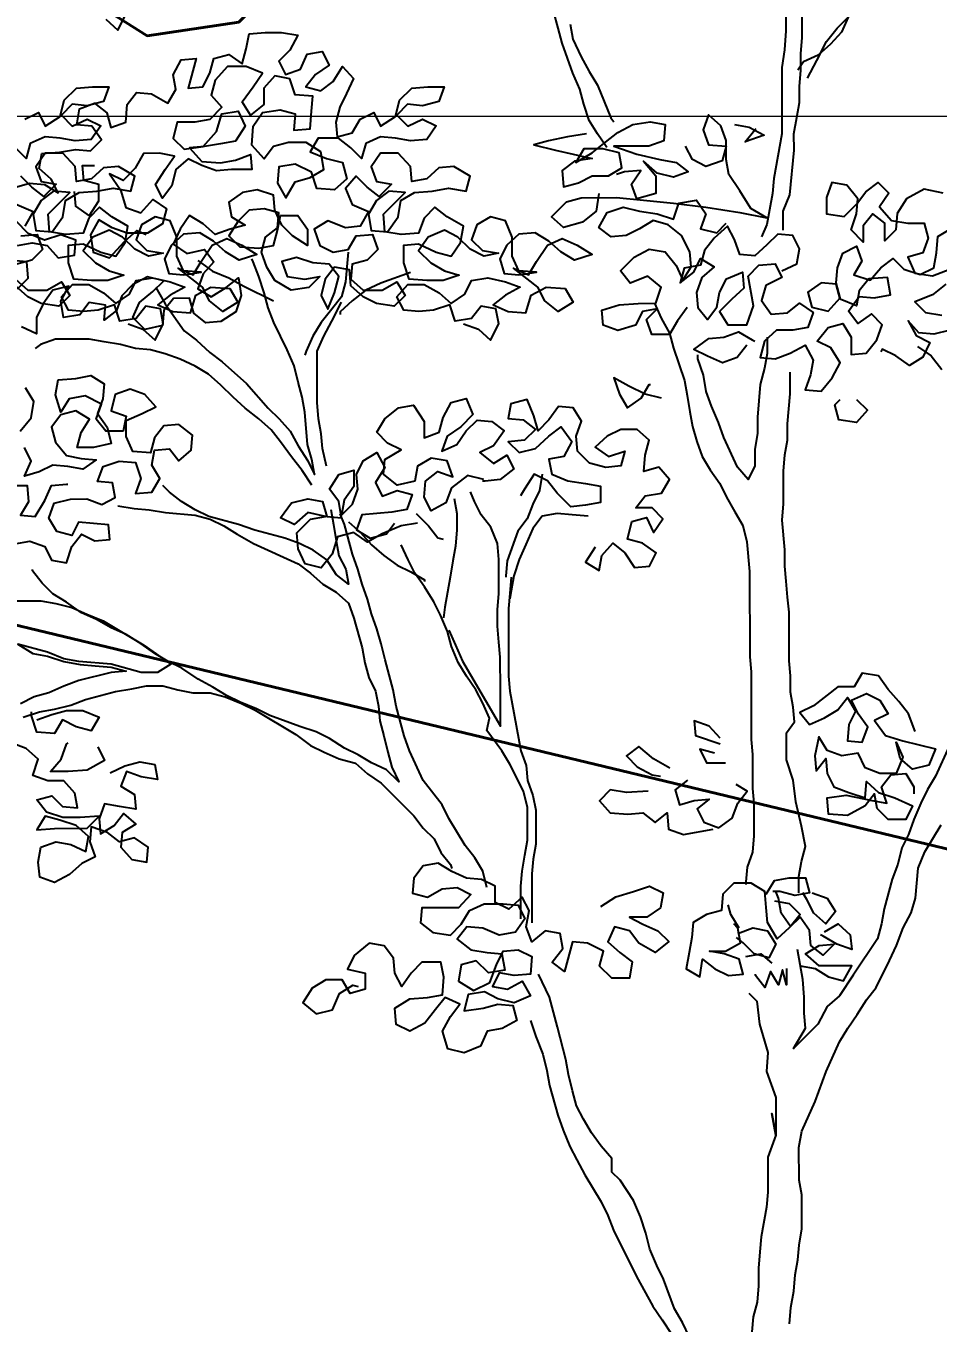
# Model space of a CAD drawing. Header units: millimetres. Extents: x 684983 to 685377, y 990360 to 990509.
# Drawn here: x 685048.428 to 685049.059, y 990449.204 to 990450.101 of the extents above; entities that cross this region are included whole.
import ezdxf

# ---------------------------------------------------------------- set-up
doc = ezdxf.new("R2010")
doc.units = ezdxf.units.MM
doc.header["$PDMODE"] = 35
doc.header["$PDSIZE"] = 0.2
for name, color, linetype, lineweight in [('BD', 1, 'Continuous', 40), ('grid', 8, 'Continuous', 9), ('GRID LEVELS', 7, 'Continuous', 13)]:
    doc.layers.add(name, color=color, linetype=linetype, lineweight=lineweight)
doc.layers.add('dim', color=7, linetype='Continuous')
doc.layers.add('MAHAGONY', color=7, linetype='Continuous')
doc.styles.add('DIM', font='ARIALN.TTF', dxfattribs={"width": 0.8, "height": 1})
doc.styles.get("Standard").update_dxf_attribs({"font": 'RomanS'})
doc.dimstyles.get("Standard").update_dxf_attribs({"dimtxt": 1, "dimasz": 0.18, "dimexe": 0.18, "dimexo": 0.0625, "dimgap": 0.09, "dimtad": 0, "dimrnd": 0.05, "dimzin": 0, "dimdsep": 46, "dimtxsty": 'DIM', "dimcen": 0.09, "dimse1": 1, "dimse2": 1, "dimsd1": 1, "dimsd2": 1, "dimadec": 0, "dimazin": 0, "dimtfac": 1, "dimtix": 1, "dimtofl": 0, "dimtmove": 2, "dimatfit": 3, "dimfxl": 0, "dimtolj": 1, "dimtzin": 0, "dimarcsym": 0})

# ---------------------------------------------------------------- blocks, each defined once
blk = doc.blocks.new('*D28')
at = {"layer": 'Defpoints', "color": 0, "transparency": 16777216}
for p in [(685041.126, 990451.441), (685056.383, 990448.83217), (685056.142, 990447.83)]:
    blk.add_point(p, dxfattribs=at)
at = {"layer": 'dim', "color": 0, "transparency": 16777216, "insert": (685048.875, 990450.63767), "char_height": 1, "attachment_point": 5, "rotation": 346.47844, "style": 'DIM'}
blk.add_mtext('\\A1;15.45', dxfattribs=at)
blk = doc.blocks.new('TREE30')
at = {"color": 15, "flags": 128}
for points in [[(-0.13523, 2.24113), (-0.13322, 2.23013), (-0.1272, 2.21712), (-0.12119, 2.20612), (-0.11517, 2.19611), (-0.10514, 2.1721), (-0.10314, 2.1691)], [(-0.10812, 2.15008), (-0.11514, 2.16008), (-0.12115, 2.17009), (-0.12517, 2.18209), (-0.12818, 2.1931), (-0.1332, 2.2051), (-0.14122, 2.22712), (-0.14424, 2.23812), (-0.14725, 2.25013)], [(0.03177, 2.39342), (0.03178, 2.38141), (0.02879, 2.36939), (0.0258, 2.35838), (0.02381, 2.34637), (0.02282, 2.33236), (0.02084, 2.31033), (0.02086, 2.28431), (0.0239, 2.25129), (0.02391, 2.23627), (0.02292, 2.22226), (0.02093, 2.20925), (0.02098, 2.16021), (0.015, 2.12717), (0.01401, 2.11616), (0.01202, 2.10415), (0.01003, 2.09314), (0.00603, 2.08413)], [(0.02204, 2.08915), (0.02203, 2.10316), (0.02702, 2.11518), (0.02999, 2.14821), (0.02998, 2.16022), (0.03197, 2.17223), (0.03397, 2.18324), (0.03396, 2.19525), (0.03495, 2.20726), (0.03493, 2.21927), (0.03592, 2.23128), (0.03583, 2.33137), (0.03782, 2.34338), (0.04082, 2.35439), (0.04181, 2.3654), (0.0438, 2.37641), (0.04779, 2.38742), (0.04879, 2.39243)], [(0.03995, 2.20126), (0.04695, 2.21428), (0.05394, 2.2283), (0.06194, 2.23831), (0.06994, 2.24633), (0.07894, 2.25434), (0.08694, 2.26235), (0.09394, 2.27137), (0.10193, 2.28138), (0.10993, 2.2894), (0.11893, 2.29741), (0.12693, 2.30543), (0.13393, 2.31444), (0.10393, 2.29039), (0.09493, 2.28238), (0.08593, 2.27536), (0.08391, 2.28837), (0.0859, 2.30039), (0.08689, 2.3124), (0.08687, 2.33942), (0.08786, 2.34843)], [(0.08692, 2.28237), (0.08593, 2.27036), (0.06994, 2.24633), (0.06494, 2.23531), (0.05695, 2.2263), (0.04795, 2.21828), (0.03694, 2.21327), (0.03294, 2.20726)], [(-0.29922, 2.07284), (-0.3012, 2.05082), (-0.30419, 2.03981), (-0.31119, 2.03079), (-0.31918, 2.02078), (-0.32518, 2.01076), (-0.33017, 1.99975), (-0.33117, 1.99675)], [(-0.44131, 2.04669), (-0.4343, 2.03468), (-0.42026, 2.01468), (-0.41125, 2.00768), (-0.40123, 1.99868), (-0.39222, 1.99169), (-0.37419, 1.97569), (-0.35816, 1.95769), (-0.35015, 1.94969), (-0.34213, 1.94069), (-0.33612, 1.92969), (-0.3291, 1.91868), (-0.32409, 1.90868), (-0.3261, 1.91969), (-0.32911, 1.93069), (-0.33113, 1.95471), (-0.33315, 1.96572), (-0.33616, 1.97673), (-0.33917, 1.98873), (-0.34419, 2.00074), (-0.35421, 2.02075), (-0.35823, 2.03175), (-0.36124, 2.04276), (-0.36525, 2.05476), (-0.36927, 2.06577), (-0.37027, 2.06777)], [(-0.31508, 1.91469), (-0.3181, 1.9277), (-0.31911, 1.93871), (-0.32112, 1.94972), (-0.32213, 1.96173), (-0.32217, 1.99976), (-0.31717, 2.01077), (-0.31118, 2.02179), (-0.30419, 2.0358)], [(-0.07299, 2.03502), (-0.06797, 2.02401), (-0.06196, 2.01301), (-0.05895, 2.002), (-0.05092, 1.97799), (-0.04891, 1.96698), (-0.04689, 1.95497), (-0.04488, 1.94396), (-0.04187, 1.93296), (-0.03786, 1.92195), (-0.03184, 1.91195), (-0.02483, 1.90195), (-0.01981, 1.89194), (-0.0138, 1.88094), (-0.00778, 1.87094), (-0.00477, 1.85893), (-0.00275, 1.83691), (-0.00269, 1.77386), (-0.00168, 1.76285), (-0.00163, 1.71281), (-0.00062, 1.7018), (-0.0006, 1.67678), (0.00041, 1.66577), (0.00043, 1.64175), (-0.00056, 1.62974), (-0.00455, 1.61873), (-0.00554, 1.60771), (-0.00554, 1.60571)], [(-0.32608, 1.90067), (-0.3331, 1.91167), (-0.34111, 1.92167), (-0.34913, 1.93268), (-0.35614, 1.94168), (-0.36516, 1.94968), (-0.37517, 1.95767), (-0.38419, 1.96567), (-0.39321, 1.97467), (-0.40222, 1.98267), (-0.41223, 1.98867), (-0.42325, 1.99366), (-0.43426, 1.99765), (-0.44527, 2.00065), (-0.45628, 2.00164), (-0.4673, 2.00463), (-0.47931, 2.00662), (-0.49032, 2.00861), (-0.51534, 2.00859), (-0.52635, 2.00458), (-0.53035, 2.00157)], [(0.0101, 2.01007), (0.01012, 1.99806), (0.00812, 1.98705), (0.00513, 1.97504), (0.00315, 1.95101), (0.00316, 1.939), (0.00117, 1.92699), (0.00118, 1.91498), (-0.00381, 1.90497), (-0.01183, 1.91397), (-0.02185, 1.93598), (-0.02587, 1.94698), (-0.03088, 1.95899), (-0.0349, 1.97), (-0.03691, 1.982), (-0.04092, 1.99401), (-0.04093, 1.99701)], [(0.1212, 2.00317), (0.13122, 1.99617), (0.13924, 1.98617)], [(0.14449, 1.70794), (0.13451, 1.68591), (0.12851, 1.6759), (0.12352, 1.66588), (0.11852, 1.65387), (0.11453, 1.64285), (0.10953, 1.63284), (0.10654, 1.62083), (0.10255, 1.60982), (0.09656, 1.58779), (0.09457, 1.57678), (0.09158, 1.56577), (0.07359, 1.53873), (0.06359, 1.52371), (0.05459, 1.51569), (0.0476, 1.50267), (0.0296, 1.48464), (0.0386, 1.49966), (0.03758, 1.51067), (0.03757, 1.52268), (0.03656, 1.53569), (0.03254, 1.55771)], [(0.0335, 1.59974), (0.03349, 1.61175), (0.03548, 1.62277), (0.03847, 1.63378), (0.03546, 1.64879), (0.03144, 1.6668), (0.02942, 1.68281), (0.0244, 1.69782), (0.02438, 1.71784), (0.03038, 1.72585), (0.02937, 1.73686), (0.02736, 1.74786), (0.02735, 1.75987), (0.02634, 1.77088), (0.0263, 1.80691), (0.02529, 1.81792), (0.02428, 1.82993), (0.02327, 1.84094), (0.02326, 1.85295), (0.02124, 1.87497), (0.02223, 1.88698), (0.02221, 1.911), (0.0232, 1.92301), (0.02519, 1.93402), (0.02518, 1.94603), (0.02716, 1.96805), (0.02714, 1.98406)], [(-0.15594, 1.90883), (-0.15793, 1.89682), (-0.16293, 1.88681), (-0.16692, 1.87579), (-0.17392, 1.86678), (-0.18191, 1.84475), (-0.1829, 1.83374), (-0.1829, 1.83274)], [(-0.31205, 1.88267), (-0.31004, 1.87166), (-0.30803, 1.85965), (-0.30602, 1.84864), (-0.301, 1.83864), (-0.29899, 1.82763), (-0.308, 1.83463), (-0.31502, 1.84563), (-0.32504, 1.85263), (-0.33505, 1.85763), (-0.34606, 1.86162), (-0.36809, 1.8676), (-0.3801, 1.8716), (-0.40212, 1.87758), (-0.41214, 1.88258), (-0.42215, 1.88857), (-0.43117, 1.89557), (-0.43617, 1.90057)], [(-0.22098, 1.89076), (-0.21897, 1.87975), (-0.21896, 1.86774), (-0.21995, 1.85573), (-0.22194, 1.84472), (-0.22393, 1.83271), (-0.22792, 1.81068), (-0.22891, 1.80268)], [(-0.2249, 1.79367), (-0.21988, 1.78267), (-0.21487, 1.77066), (-0.20885, 1.76066), (-0.1868, 1.72265), (-0.18682, 1.74967), (-0.18685, 1.77369), (-0.18786, 1.7847), (-0.18887, 1.79671), (-0.18888, 1.80872), (-0.18789, 1.82073), (-0.18791, 1.84575), (-0.18893, 1.85776), (-0.19394, 1.86976), (-0.20095, 1.87877), (-0.20597, 1.88877), (-0.20898, 1.89577)], [(-0.46919, 1.88553), (-0.45718, 1.88354), (-0.44617, 1.88254), (-0.43415, 1.88055), (-0.41213, 1.87857), (-0.40112, 1.87558), (-0.39111, 1.87059), (-0.38109, 1.86459), (-0.36908, 1.85759), (-0.33604, 1.84261), (-0.32702, 1.83561), (-0.31801, 1.82762), (-0.30799, 1.82162), (-0.29898, 1.81362), (-0.29496, 1.80262), (-0.28894, 1.7806), (-0.28693, 1.76959), (-0.28391, 1.75859), (-0.2789, 1.74858), (-0.27689, 1.73758), (-0.27588, 1.72657), (-0.27287, 1.71556), (-0.26985, 1.70355), (-0.26684, 1.69255), (-0.26183, 1.68154), (-0.27084, 1.69054), (-0.28186, 1.69554), (-0.29187, 1.70153), (-0.30188, 1.70653), (-0.3129, 1.71352), (-0.32291, 1.71852), (-0.33493, 1.72251), (-0.35695, 1.7305), (-0.36696, 1.73549), (-0.37898, 1.74049), (-0.38899, 1.74548), (-0.39901, 1.75148), (-0.41002, 1.75747), (-0.42204, 1.76547), (-0.43205, 1.77046), (-0.44207, 1.77646), (-0.45208, 1.78346), (-0.4631, 1.79045), (-0.47411, 1.79545), (-0.48512, 1.80144), (-0.49614, 1.80643), (-0.50716, 1.81443), (-0.51717, 1.82043), (-0.52518, 1.82843), (-0.5322, 1.83743), (-0.5322, 1.83843)], [(-0.1967, 1.60354), (-0.19971, 1.61554), (-0.20573, 1.62555), (-0.21274, 1.63455), (-0.22477, 1.65455), (-0.22978, 1.66456), (-0.24381, 1.68256), (-0.25384, 1.70457), (-0.25785, 1.71558), (-0.26388, 1.73759), (-0.26589, 1.7496), (-0.27192, 1.77161), (-0.27493, 1.78362), (-0.27794, 1.79462), (-0.28196, 1.80563), (-0.28497, 1.81664), (-0.28898, 1.82764), (-0.292, 1.83865), (-0.29601, 1.84965), (-0.30203, 1.87167), (-0.30504, 1.87967)], [(-0.12189, 1.87784), (-0.1339, 1.87883), (-0.14491, 1.87982), (-0.15592, 1.87781), (-0.16291, 1.86879), (-0.16791, 1.85678), (-0.1729, 1.84576), (-0.17689, 1.83375), (-0.17888, 1.82274), (-0.17988, 1.81673)], [(-0.29903, 1.87367), (-0.29002, 1.86567), (-0.282, 1.85667), (-0.27299, 1.84867), (-0.26297, 1.84168), (-0.25296, 1.83668), (-0.24295, 1.83069), (-0.24295, 1.82969)], [(-0.17166, 1.58054), (-0.17168, 1.60456), (-0.17069, 1.61557), (-0.1687, 1.62758), (-0.16671, 1.63859), (-0.16673, 1.66261), (-0.16974, 1.67462), (-0.17977, 1.69463), (-0.18578, 1.70463), (-0.19681, 1.71963), (-0.19481, 1.72864), (-0.19983, 1.73965), (-0.20484, 1.74965), (-0.21185, 1.75965), (-0.21787, 1.76966), (-0.22288, 1.78166), (-0.2259, 1.79267), (-0.23091, 1.80468), (-0.23593, 1.81468), (-0.24294, 1.82568), (-0.24996, 1.83568), (-0.25497, 1.84569), (-0.25998, 1.85669)], [(-0.17889, 1.83275), (-0.17988, 1.82074), (-0.18087, 1.80973), (-0.18083, 1.75968), (-0.17982, 1.74867), (-0.17177, 1.70464), (-0.16776, 1.69364), (-0.16675, 1.68263), (-0.16273, 1.67163), (-0.16072, 1.66062), (-0.1607, 1.6356), (-0.16269, 1.62459), (-0.16368, 1.61358), (-0.16365, 1.57754)], [(0.02678, 1.28147), (0.02777, 1.29348), (0.02977, 1.30549), (0.03076, 1.3175), (0.03275, 1.32851), (0.03374, 1.33952), (0.03573, 1.35154), (0.03571, 1.37656), (0.03369, 1.38756), (0.03367, 1.41158), (0.03566, 1.4236), (0.04565, 1.44562), (0.05364, 1.46765), (0.06363, 1.48968), (0.06962, 1.49969), (0.07662, 1.50971), (0.08361, 1.52072), (0.09061, 1.52974), (0.1006, 1.54976), (0.1056, 1.56078), (0.11059, 1.57379), (0.11658, 1.58481), (0.11958, 1.59582), (0.12156, 1.61784), (0.12655, 1.62985), (0.13854, 1.64988)], [(-0.5532, 1.81539), (-0.52617, 1.81541), (-0.51516, 1.81342), (-0.50315, 1.81043), (-0.49213, 1.80544), (-0.48012, 1.80044), (-0.45008, 1.78246), (-0.43005, 1.76846), (-0.44005, 1.76245), (-0.45206, 1.76244), (-0.47409, 1.76842), (-0.49811, 1.7704), (-0.50912, 1.77239), (-0.52113, 1.77739), (-0.54316, 1.78337), (-0.53214, 1.77638), (-0.52113, 1.77438), (-0.50912, 1.77039), (-0.4971, 1.7684), (-0.48609, 1.76741), (-0.47408, 1.76642), (-0.46307, 1.76343), (-0.47408, 1.76242), (-0.49809, 1.75639), (-0.5091, 1.75238), (-0.52011, 1.74736), (-0.53111, 1.74435), (-0.54112, 1.73934)], [(-0.5391, 1.72933), (-0.5271, 1.73334), (-0.51609, 1.73536), (-0.50408, 1.73837), (-0.49308, 1.74238), (-0.47106, 1.74841), (-0.45906, 1.75042), (-0.44805, 1.75243), (-0.43604, 1.75244), (-0.42503, 1.74945), (-0.41402, 1.74746), (-0.401, 1.74747), (-0.38999, 1.74448), (-0.37798, 1.73949), (-0.36796, 1.73449), (-0.33792, 1.7165), (-0.32691, 1.70851), (-0.31689, 1.70351), (-0.30588, 1.69852), (-0.29387, 1.69553), (-0.28485, 1.68753), (-0.27484, 1.68053), (-0.25079, 1.65653), (-0.24378, 1.64753), (-0.23577, 1.63953), (-0.23075, 1.62953), (-0.22374, 1.62053), (-0.22273, 1.61752)], [(-0.04727, 1.27139), (-0.05228, 1.2824), (-0.0583, 1.2924), (-0.06632, 1.31441), (-0.07134, 1.32441), (-0.07635, 1.33642), (-0.07937, 1.34843), (-0.08338, 1.36043), (-0.0884, 1.37244), (-0.09842, 1.38744), (-0.10443, 1.39344), (-0.10444, 1.40345), (-0.11245, 1.41245), (-0.11947, 1.42245), (-0.12548, 1.43246), (-0.1305, 1.44246), (-0.13351, 1.45347), (-0.13652, 1.46547), (-0.13853, 1.47648), (-0.14456, 1.5005), (-0.15059, 1.52251), (-0.15861, 1.53952)], [(-0.00346, 1.52565), (0.00255, 1.51965), (0.00456, 1.50263), (0.01059, 1.48162), (0.0096, 1.46761), (0.01662, 1.4486), (0.01665, 1.42058), (0.01363, 1.43659), (0.01665, 1.42058), (0.01066, 1.40456), (0.01068, 1.37854), (0.00969, 1.36752), (0.00571, 1.3455), (0.00472, 1.33449), (0.00373, 1.32248), (0.00374, 1.30947), (0.00275, 1.29746), (-0.00024, 1.28645), (-0.00123, 1.27544)], [(-0.16458, 1.50548), (-0.16057, 1.49348), (-0.15555, 1.48047), (-0.15254, 1.46846), (-0.15053, 1.45745), (-0.1445, 1.43544), (-0.14049, 1.42444), (-0.13547, 1.41243), (-0.13046, 1.40243), (-0.12444, 1.39142), (-0.11242, 1.37142), (-0.1074, 1.36141), (-0.10339, 1.35041), (-0.08634, 1.31639), (-0.07431, 1.29439), (-0.0673, 1.28438), (-0.06028, 1.27338)]]:
    blk.add_lwpolyline(points, dxfattribs=at)
at = {"color": 3, "flags": 128}
for points in [[(-0.47821, 2.24477), (-0.46919, 2.23677), (-0.4632, 2.24879)], [(-0.46171, 2.01987), (-0.4507, 2.01588), (-0.44168, 2.00788), (-0.43569, 2.0199), (-0.4377, 2.0309), (-0.44871, 2.0329), (-0.45571, 2.02388), (-0.46772, 2.02187), (-0.47173, 2.03388), (-0.48374, 2.02986), (-0.49475, 2.02885), (-0.50576, 2.02984), (-0.51077, 2.03985), (-0.50277, 2.04886), (-0.49076, 2.04887), (-0.47975, 2.04288), (-0.47073, 2.03488), (-0.46073, 2.04189), (-0.45573, 2.05191), (-0.44372, 2.05392), (-0.43071, 2.05093), (-0.4197, 2.04694), (-0.4307, 2.04092), (-0.4397, 2.03391), (-0.42869, 2.02891), (-0.41568, 2.02792), (-0.41169, 2.04094), (-0.40068, 2.04695), (-0.38667, 2.04596), (-0.38065, 2.03596), (-0.39166, 2.02895), (-0.40167, 2.03694), (-0.40669, 2.04695), (-0.42472, 2.06094), (-0.4137, 2.05595), (-0.40771, 2.06596), (-0.39971, 2.07798), (-0.3887, 2.08299), (-0.37769, 2.078), (-0.36668, 2.071), (-0.37968, 2.06699), (-0.3897, 2.07298), (-0.39871, 2.08098), (-0.40873, 2.08698), (-0.42073, 2.08597), (-0.42973, 2.07795), (-0.43473, 2.06794), (-0.43172, 2.05693), (-0.42071, 2.05594), (-0.4077, 2.05796), (-0.42071, 2.05894), (-0.42572, 2.06995), (-0.42574, 2.08396), (-0.43075, 2.09597), (-0.44176, 2.09896), (-0.45177, 2.09294), (-0.45576, 2.08193), (-0.44775, 2.07393), (-0.43573, 2.07194), (-0.44674, 2.06993), (-0.45676, 2.07492), (-0.46577, 2.08392), (-0.47578, 2.08892), (-0.48779, 2.0839), (-0.49479, 2.07389), (-0.48577, 2.06489), (-0.47576, 2.05889), (-0.46474, 2.0559), (-0.47675, 2.05189), (-0.48876, 2.05188), (-0.50177, 2.05286), (-0.50579, 2.06487), (-0.5058, 2.07788), (-0.49479, 2.07889), (-0.48177, 2.0729), (-0.47076, 2.06991), (-0.46377, 2.07992), (-0.46177, 2.09193), (-0.47379, 2.09893), (-0.48281, 2.10593), (-0.4908, 2.09791), (-0.4948, 2.0869), (-0.50781, 2.08589), (-0.51982, 2.08788), (-0.52083, 2.10089), (-0.50483, 2.11692), (-0.51685, 2.11791), (-0.52585, 2.11089), (-0.53184, 2.10088), (-0.52983, 2.08887), (-0.51782, 2.08788), (-0.50982, 2.0989), (-0.50783, 2.11091), (-0.49783, 2.11692), (-0.48482, 2.11794), (-0.47281, 2.11995), (-0.4598, 2.11796), (-0.4568, 2.12897), (-0.46882, 2.13597), (-0.47983, 2.13495), (-0.48883, 2.12694), (-0.49984, 2.12493), (-0.50085, 2.13594), (-0.50987, 2.14594), (-0.52288, 2.14592), (-0.52987, 2.13591), (-0.52586, 2.1249), (-0.51485, 2.12291), (-0.52385, 2.1139), (-0.53286, 2.12089), (-0.54088, 2.12889)], [(-0.54386, 2.10787), (-0.53184, 2.10288), (-0.53784, 2.09187)], [(-0.54084, 2.08486), (-0.52883, 2.08587), (-0.52481, 2.07486), (-0.53281, 2.06685), (-0.54382, 2.06384)], [(-0.54481, 2.05283), (-0.53579, 2.04483), (-0.52178, 2.04484), (-0.51078, 2.05086), (-0.50476, 2.04085), (-0.51276, 2.03284), (-0.52578, 2.03483), (-0.53579, 2.03982), (-0.5448, 2.04782)], [(-0.53791, 2.17093), (-0.52791, 2.17595), (-0.52289, 2.16594), (-0.51189, 2.17296), (-0.5089, 2.18497), (-0.4999, 2.19399), (-0.48789, 2.195), (-0.47588, 2.19501), (-0.47987, 2.184), (-0.49188, 2.18098), (-0.50289, 2.18197), (-0.51089, 2.17396), (-0.50288, 2.16596), (-0.49187, 2.17097), (-0.48186, 2.16598), (-0.48886, 2.15596), (-0.50087, 2.15495), (-0.51188, 2.15694), (-0.52289, 2.15793), (-0.53389, 2.15292), (-0.53688, 2.14191), (-0.5449, 2.14991)], [(-0.21409, 2.01987), (-0.20308, 2.01588), (-0.19407, 2.00788), (-0.18807, 2.0199), (-0.19008, 2.0309), (-0.2011, 2.0329), (-0.20809, 2.02388), (-0.2201, 2.02187), (-0.22412, 2.03388), (-0.23612, 2.02986), (-0.24713, 2.02885), (-0.25814, 2.02984), (-0.26315, 2.03985), (-0.25516, 2.04886), (-0.24315, 2.04887), (-0.23213, 2.04288), (-0.22312, 2.03488), (-0.21311, 2.04189), (-0.20812, 2.05191), (-0.19611, 2.05392), (-0.1831, 2.05093), (-0.17208, 2.04694), (-0.18309, 2.04092), (-0.19209, 2.03391), (-0.18107, 2.02891), (-0.16806, 2.02792), (-0.16407, 2.04094), (-0.15307, 2.04695), (-0.13905, 2.04596), (-0.13304, 2.03596), (-0.14404, 2.02895), (-0.15406, 2.03694), (-0.15907, 2.04695), (-0.1771, 2.06094), (-0.16609, 2.05595), (-0.16009, 2.06596), (-0.1521, 2.07798), (-0.14109, 2.08299), (-0.13008, 2.078), (-0.11906, 2.071), (-0.13207, 2.06699), (-0.14208, 2.07298), (-0.1511, 2.08098), (-0.16111, 2.08698), (-0.17312, 2.08597), (-0.18212, 2.07795), (-0.18712, 2.06794), (-0.1841, 2.05693), (-0.17309, 2.05594), (-0.16008, 2.05796), (-0.1731, 2.05894), (-0.17811, 2.06995), (-0.17812, 2.08396), (-0.18314, 2.09597), (-0.19415, 2.09896), (-0.20415, 2.09294), (-0.20815, 2.08193), (-0.20013, 2.07393), (-0.18812, 2.07194), (-0.19913, 2.06993), (-0.20914, 2.07492), (-0.21816, 2.08392), (-0.22817, 2.08892), (-0.24018, 2.0839), (-0.24717, 2.07389), (-0.23816, 2.06489), (-0.22814, 2.05889), (-0.21713, 2.0559), (-0.22914, 2.05189), (-0.24115, 2.05188), (-0.25416, 2.05286), (-0.25817, 2.06487), (-0.25819, 2.07788), (-0.24718, 2.07889), (-0.23416, 2.0729), (-0.22315, 2.06991), (-0.21615, 2.07992), (-0.21416, 2.09193), (-0.22618, 2.09893), (-0.23519, 2.10593), (-0.24319, 2.09791), (-0.24718, 2.0869), (-0.26019, 2.08589), (-0.27221, 2.08788), (-0.27322, 2.10089), (-0.25722, 2.11692), (-0.26923, 2.11791), (-0.27823, 2.11089), (-0.28423, 2.10088), (-0.28222, 2.08887), (-0.2702, 2.08788), (-0.26221, 2.0989), (-0.26022, 2.11091), (-0.25021, 2.11692), (-0.2372, 2.11794), (-0.2252, 2.11995), (-0.21218, 2.11796), (-0.20919, 2.12897), (-0.22121, 2.13597), (-0.23222, 2.13495), (-0.24122, 2.12694), (-0.25222, 2.12493), (-0.25323, 2.13594), (-0.26225, 2.14594), (-0.27526, 2.14592), (-0.28226, 2.13591), (-0.27825, 2.1249), (-0.26723, 2.12291), (-0.27623, 2.1139), (-0.28525, 2.12089), (-0.29326, 2.12889), (-0.30126, 2.11988), (-0.29624, 2.10787), (-0.28423, 2.10288), (-0.29023, 2.09187), (-0.30123, 2.09085), (-0.31425, 2.09585), (-0.32425, 2.08983), (-0.32024, 2.07783), (-0.31022, 2.07283), (-0.29922, 2.07484), (-0.29322, 2.08486), (-0.28121, 2.08587), (-0.2772, 2.07486), (-0.2852, 2.06685), (-0.2962, 2.06384), (-0.2972, 2.05283), (-0.28818, 2.04483), (-0.27417, 2.04484), (-0.26316, 2.05086), (-0.25715, 2.04085), (-0.26515, 2.03284), (-0.27816, 2.03483), (-0.28818, 2.03982), (-0.29719, 2.04782), (-0.2982, 2.05983), (-0.30921, 2.06182), (-0.31621, 2.05281), (-0.3192, 2.0408), (-0.31419, 2.03079), (-0.3092, 2.04281), (-0.3062, 2.05482), (-0.31322, 2.06382), (-0.32523, 2.06481), (-0.33724, 2.0688), (-0.34825, 2.06579), (-0.34424, 2.05478), (-0.33122, 2.05279), (-0.32022, 2.05481), (-0.32822, 2.04679), (-0.34123, 2.04478), (-0.35324, 2.05177), (-0.35926, 2.06178), (-0.36327, 2.07278), (-0.36028, 2.08379), (-0.35128, 2.09081), (-0.35029, 2.10182), (-0.3613, 2.10481), (-0.37231, 2.1038), (-0.38031, 2.09579), (-0.3873, 2.08477), (-0.37929, 2.07677), (-0.36527, 2.07578), (-0.35427, 2.07779), (-0.35127, 2.08881), (-0.34928, 2.09982), (-0.33627, 2.09983), (-0.32926, 2.08983), (-0.32925, 2.07782), (-0.34026, 2.08481), (-0.34828, 2.09281), (-0.35329, 2.10382), (-0.3543, 2.11483), (-0.36631, 2.11882), (-0.37732, 2.11681), (-0.38732, 2.10979), (-0.38531, 2.09878), (-0.3753, 2.09279), (-0.3863, 2.08978), (-0.39731, 2.08576), (-0.40633, 2.09376), (-0.41634, 2.09976), (-0.42334, 2.08974), (-0.42833, 2.07873), (-0.41832, 2.07173), (-0.40531, 2.07475), (-0.39829, 2.06574), (-0.40629, 2.05673), (-0.41028, 2.04572), (-0.40027, 2.03972), (-0.38927, 2.04674), (-0.38027, 2.05375), (-0.37825, 2.04074), (-0.38225, 2.02873), (-0.39325, 2.02171), (-0.40426, 2.0207), (-0.41327, 2.0277), (-0.41628, 2.0387), (-0.42829, 2.03869), (-0.43529, 2.02968), (-0.43628, 2.01867), (-0.44929, 2.01565), (-0.45831, 2.02465), (-0.45331, 2.03567), (-0.44331, 2.04368), (-0.43531, 2.0517), (-0.44732, 2.05469), (-0.45833, 2.04867), (-0.46633, 2.04066), (-0.47032, 2.02965), (-0.47932, 2.02263), (-0.47833, 2.03364), (-0.49034, 2.03563), (-0.49734, 2.02662), (-0.50935, 2.02461), (-0.51136, 2.03662), (-0.50537, 2.04763), (-0.51737, 2.04462), (-0.52437, 2.0346), (-0.52937, 2.02459), (-0.52936, 2.01258), (-0.54037, 2.01757)], [(-0.5434, 2.04559), (-0.5354, 2.05361), (-0.53641, 2.06562), (-0.54742, 2.06661)], [(-0.54343, 2.07762), (-0.53242, 2.07963), (-0.52141, 2.07764), (-0.51339, 2.06864), (-0.50138, 2.07065), (-0.50039, 2.08166), (-0.51141, 2.08566), (-0.52341, 2.08164), (-0.53543, 2.08664), (-0.54444, 2.09564)], [(-0.54547, 2.12066), (-0.53446, 2.12367), (-0.52345, 2.12268), (-0.51344, 2.11668), (-0.51845, 2.12669), (-0.52747, 2.13468), (-0.52547, 2.1457), (-0.51246, 2.14671), (-0.50046, 2.14872), (-0.48945, 2.14773), (-0.48145, 2.15574), (-0.48846, 2.16575), (-0.49947, 2.16674), (-0.49748, 2.17875), (-0.48647, 2.18276), (-0.47746, 2.17577), (-0.47445, 2.16476), (-0.46344, 2.16877), (-0.46245, 2.18178), (-0.45546, 2.1908), (-0.44445, 2.18981), (-0.43243, 2.18281), (-0.42643, 2.19283), (-0.42844, 2.20383), (-0.42245, 2.21485), (-0.41144, 2.21586), (-0.41743, 2.19384), (-0.40642, 2.19485), (-0.40142, 2.20486), (-0.39843, 2.21587), (-0.38742, 2.21888), (-0.37741, 2.21189), (-0.37442, 2.2229), (-0.37242, 2.23391), (-0.36042, 2.23492), (-0.34841, 2.23493), (-0.33639, 2.23294), (-0.34239, 2.22193), (-0.35039, 2.21391), (-0.34537, 2.20391), (-0.33437, 2.20792), (-0.32937, 2.21894), (-0.31837, 2.22095), (-0.31335, 2.21094), (-0.32336, 2.20393), (-0.33035, 2.19492), (-0.31934, 2.19192), (-0.31034, 2.19894), (-0.30334, 2.20995), (-0.29533, 2.20095), (-0.30032, 2.18994), (-0.30532, 2.17993), (-0.30831, 2.16891), (-0.3073, 2.15791), (-0.29629, 2.16092), (-0.2903, 2.17093), (-0.28029, 2.17595), (-0.27528, 2.16594), (-0.26428, 2.17296), (-0.26129, 2.18497), (-0.25229, 2.19399), (-0.24028, 2.195), (-0.22827, 2.19501), (-0.23226, 2.184), (-0.24427, 2.18098), (-0.25528, 2.18197), (-0.26328, 2.17396), (-0.25526, 2.16596), (-0.24426, 2.17097), (-0.23425, 2.16598), (-0.24124, 2.15596), (-0.25325, 2.15495), (-0.26426, 2.15694), (-0.27527, 2.15793), (-0.28628, 2.15292), (-0.28927, 2.14191), (-0.29728, 2.14991), (-0.3063, 2.15691), (-0.32131, 2.15689), (-0.32731, 2.14688), (-0.31529, 2.14188), (-0.30328, 2.13889), (-0.30027, 2.12689), (-0.30927, 2.11887), (-0.32228, 2.11986), (-0.32629, 2.13187), (-0.33831, 2.13786), (-0.35032, 2.13585), (-0.35131, 2.12384), (-0.34529, 2.11283), (-0.3383, 2.12485), (-0.32729, 2.12786), (-0.31729, 2.13388), (-0.3193, 2.14689), (-0.33032, 2.15388), (-0.34333, 2.15387), (-0.35433, 2.15086), (-0.36133, 2.14184), (-0.37035, 2.15184), (-0.36936, 2.16586), (-0.36236, 2.17587), (-0.34935, 2.17788), (-0.33834, 2.17489), (-0.33933, 2.16288), (-0.32732, 2.16389), (-0.32633, 2.1769), (-0.32534, 2.18791), (-0.33835, 2.1889), (-0.34237, 2.20091), (-0.35338, 2.2029), (-0.36138, 2.19389), (-0.36137, 2.18188), (-0.37137, 2.17386), (-0.37738, 2.18386), (-0.36939, 2.19488), (-0.36239, 2.20489), (-0.3744, 2.20989), (-0.38842, 2.20988), (-0.39741, 2.19986), (-0.40041, 2.18885), (-0.39239, 2.17985), (-0.40139, 2.17083), (-0.4124, 2.16882), (-0.42541, 2.16881), (-0.4284, 2.15679), (-0.42039, 2.14879), (-0.40638, 2.15081), (-0.39638, 2.16183), (-0.39239, 2.17484), (-0.38038, 2.17685), (-0.37537, 2.16585), (-0.38236, 2.15483), (-0.39337, 2.15282), (-0.40538, 2.15081), (-0.41639, 2.1498), (-0.40737, 2.1398), (-0.39336, 2.13881), (-0.38235, 2.14082), (-0.37134, 2.14484), (-0.37033, 2.13383), (-0.38534, 2.13381), (-0.39635, 2.1328), (-0.40737, 2.1368), (-0.41738, 2.14179), (-0.42638, 2.13378), (-0.42937, 2.12176), (-0.43637, 2.11275), (-0.44138, 2.12275), (-0.43439, 2.13377), (-0.42739, 2.14378), (-0.4384, 2.14578), (-0.45041, 2.14576), (-0.45641, 2.13475), (-0.4654, 2.12573), (-0.47542, 2.13073), (-0.4674, 2.11873), (-0.46338, 2.10572), (-0.45237, 2.10173), (-0.44337, 2.11174), (-0.43336, 2.10475), (-0.43635, 2.09373), (-0.44735, 2.08672), (-0.46237, 2.0867), (-0.47338, 2.0907), (-0.48339, 2.09669), (-0.48939, 2.08568), (-0.48737, 2.07267), (-0.47536, 2.06868), (-0.46436, 2.0807), (-0.45536, 2.08871), (-0.44835, 2.08572)], [(-0.12315, 2.16008), (-0.13716, 2.15806), (-0.15116, 2.15505), (-0.16217, 2.15203), (-0.14615, 2.14804), (-0.13314, 2.14505), (-0.11913, 2.14206), (-0.13214, 2.14005), (-0.14114, 2.13304), (-0.14012, 2.12103), (-0.12912, 2.12404), (-0.11911, 2.12905), (-0.1071, 2.12906), (-0.0971, 2.13508), (-0.09911, 2.14609), (-0.11113, 2.14908), (-0.12514, 2.14906), (-0.13113, 2.13905), (-0.11913, 2.14607), (-0.10913, 2.15408), (-0.10013, 2.1611), (-0.08912, 2.16711), (-0.07611, 2.16913), (-0.0651, 2.16713), (-0.06609, 2.15512), (-0.0771, 2.15111), (-0.10312, 2.15109), (-0.0861, 2.1451), (-0.06908, 2.14111), (-0.05707, 2.13912), (-0.04806, 2.13212), (-0.05906, 2.12811), (-0.07108, 2.1311), (-0.08109, 2.1401), (-0.07207, 2.1291), (-0.07206, 2.11609), (-0.08607, 2.11207), (-0.09008, 2.12307), (-0.08309, 2.13309), (-0.0951, 2.13208), (-0.1011, 2.13007)], [(-0.50143, 2.11769), (-0.50042, 2.10669), (-0.4904, 2.09969), (-0.48341, 2.1107), (-0.48342, 2.12271), (-0.49443, 2.12571), (-0.49544, 2.13672), (-0.48643, 2.13672)], [(0.02107, 2.05912), (0.03207, 2.06414), (0.03407, 2.07515), (0.02905, 2.08515), (0.01804, 2.08614), (0.01004, 2.07813), (0.00104, 2.07011), (-0.00997, 2.0711), (-0.01398, 2.08211), (-0.019, 2.09211), (-0.029, 2.0831), (-0.03599, 2.07408), (-0.03899, 2.06307), (-0.05099, 2.06106), (-0.05399, 2.05005), (-0.04399, 2.05806), (-0.03899, 2.06807), (-0.02898, 2.06208), (-0.03798, 2.05406), (-0.04197, 2.04305), (-0.04096, 2.03204), (-0.03394, 2.02304), (-0.02695, 2.03206), (-0.02496, 2.04307), (-0.01996, 2.05308), (-0.00795, 2.05809), (-0.00694, 2.04609), (-0.01594, 2.03807), (-0.02494, 2.02905), (-0.01893, 2.01905), (-0.00492, 2.01906), (0.00007, 2.03308), (-0.00395, 2.0551), (0.00405, 2.06311), (0.01606, 2.06412), (0.02107, 2.05412), (0.00907, 2.0481), (0.00608, 2.03709), (0.01309, 2.02709), (0.0251, 2.0281), (0.0341, 2.03511), (0.04412, 2.02812), (0.04012, 2.0171), (0.02912, 2.01509), (0.01711, 2.01508), (0.00811, 2.00707), (0.00511, 1.99505), (0.01612, 1.99406), (0.02713, 1.99808), (0.03813, 2.00409), (0.04415, 1.99309), (0.04216, 1.98208), (0.03816, 1.97106), (0.05017, 1.97007), (0.05817, 1.98009), (0.06417, 1.9911), (0.05715, 2.00211), (0.04714, 2.0071), (0.05514, 2.01712), (0.06614, 2.02013), (0.07216, 2.01013), (0.07217, 1.99712), (0.08318, 1.99813), (0.09117, 2.00814), (0.09517, 2.01916), (0.08715, 2.02716), (0.07715, 2.02014), (0.07014, 2.02914), (0.07813, 2.04016), (0.08914, 2.03917), (0.10115, 2.04118), (0.09914, 2.05419), (0.08513, 2.05318), (0.07813, 2.04416), (0.07614, 2.03315), (0.06412, 2.03814), (0.06111, 2.04915), (0.0501, 2.05014), (0.0401, 2.04313), (0.04311, 2.03212), (0.05513, 2.02913), (0.06412, 2.03914), (0.06111, 2.05015), (0.0621, 2.06116), (0.0661, 2.07217), (0.0761, 2.07719), (0.08011, 2.06618), (0.07412, 2.05617), (0.08613, 2.05218), (0.09413, 2.06119), (0.10313, 2.0682), (0.11114, 2.06021), (0.12316, 2.05621), (0.13316, 2.06123), (0.13515, 2.07224), (0.13614, 2.08425), (0.14615, 2.09026)], [(0.14012, 2.11628), (0.1261, 2.11927), (0.1131, 2.11225), (0.1061, 2.10124), (0.10511, 2.08922), (0.09711, 2.08121), (0.0971, 2.09422), (0.08809, 2.10122), (0.08109, 2.0922), (0.0811, 2.08019), (0.07208, 2.08919), (0.07608, 2.10121), (0.07707, 2.11222), (0.06905, 2.12222), (0.05804, 2.12421), (0.05405, 2.1132), (0.05406, 2.10119), (0.06707, 2.0992), (0.07607, 2.10821), (0.08307, 2.11723), (0.09207, 2.12424), (0.10008, 2.11624), (0.09309, 2.10623), (0.1021, 2.09623), (0.11412, 2.09424), (0.12613, 2.09425), (0.12914, 2.08324), (0.12515, 2.07223), (0.11414, 2.06922), (0.11915, 2.05721), (0.13217, 2.05522), (0.14517, 2.06024)], [(0.14218, 2.04922), (0.13218, 2.04121), (0.11917, 2.03619), (0.12719, 2.02819), (0.1392, 2.0262)], [(0.14521, 2.0152), (0.13321, 2.01218), (0.1222, 2.01318), (0.11418, 2.02218), (0.1202, 2.01117), (0.13021, 2.00618), (0.12522, 1.99516), (0.11521, 1.98915), (0.1052, 1.99615), (0.09518, 2.00114), (0.09419, 1.99914)], [(-0.04897, 2.03203), (-0.05596, 2.02202), (-0.06196, 2.01201), (-0.07497, 2.01199), (-0.07898, 2.023), (-0.07098, 2.03101), (-0.08199, 2.029), (-0.08699, 2.01899), (-0.09999, 2.01497), (-0.11101, 2.01897), (-0.11202, 2.02998), (-0.09901, 2.03399), (-0.085, 2.035), (-0.07199, 2.03502), (-0.068, 2.04703), (-0.07801, 2.05503), (-0.09102, 2.05001), (-0.09803, 2.05901), (-0.08803, 2.06903), (-0.07703, 2.07505), (-0.06502, 2.07306), (-0.057, 2.06305), (-0.05199, 2.05205), (-0.04599, 2.06206), (-0.047, 2.07307), (-0.05302, 2.08508), (-0.06303, 2.09307), (-0.07405, 2.09607), (-0.08405, 2.09005), (-0.09405, 2.08504), (-0.10506, 2.08403), (-0.11407, 2.09103), (-0.10808, 2.10204), (-0.09607, 2.10605), (-0.08406, 2.10306), (-0.07105, 2.10107), (-0.05903, 2.09708), (-0.05504, 2.10909), (-0.04203, 2.11111), (-0.03502, 2.10111), (-0.03901, 2.09009), (-0.027, 2.0871), (-0.02, 2.09411)], [(-0.11686, 1.85482), (-0.12386, 1.84381), (-0.11384, 1.83781), (-0.11185, 1.84882), (-0.10385, 1.85784), (-0.09484, 1.85084), (-0.08782, 1.83984), (-0.07681, 1.84085), (-0.07182, 1.85086), (-0.08183, 1.85786), (-0.09285, 1.86085), (-0.08986, 1.87386), (-0.07885, 1.87688), (-0.07383, 1.86587), (-0.06684, 1.87589), (-0.07485, 1.88389), (-0.08686, 1.88387), (-0.07986, 1.89289), (-0.06786, 1.8949), (-0.06186, 1.90492), (-0.06988, 1.91392), (-0.08088, 1.9109), (-0.07989, 1.92291), (-0.0769, 1.93393), (-0.08591, 1.94192), (-0.09792, 1.94191), (-0.10793, 1.9369), (-0.11693, 1.92889), (-0.10691, 1.92189), (-0.09491, 1.9259), (-0.0979, 1.91489), (-0.10891, 1.91388), (-0.12092, 1.91687), (-0.12994, 1.92587), (-0.13095, 1.93688), (-0.12695, 1.94789), (-0.13297, 1.9579), (-0.14398, 1.95889), (-0.15098, 1.94887), (-0.15898, 1.94086), (-0.16199, 1.95186), (-0.167, 1.96387), (-0.17901, 1.96086), (-0.181, 1.94984), (-0.16999, 1.94885), (-0.16098, 1.94186), (-0.16898, 1.93384), (-0.18099, 1.93283), (-0.17297, 1.92483), (-0.16097, 1.92784), (-0.15097, 1.93686), (-0.14196, 1.94388), (-0.13395, 1.93287), (-0.13994, 1.92186), (-0.15095, 1.91985), (-0.14894, 1.90884), (-0.13692, 1.90385), (-0.12391, 1.90186), (-0.1129, 1.89986), (-0.11289, 1.88785), (-0.1239, 1.88584), (-0.1349, 1.88483), (-0.14492, 1.89483), (-0.15194, 1.90383), (-0.16195, 1.90883), (-0.16894, 1.89781), (-0.17194, 1.8928)], [(-0.24799, 1.87272), (-0.26, 1.87071), (-0.274, 1.86469), (-0.28501, 1.85867), (-0.29502, 1.86567), (-0.30703, 1.86266), (-0.31102, 1.84964), (-0.31902, 1.83962), (-0.33103, 1.84262), (-0.33605, 1.85362), (-0.33706, 1.86563), (-0.32706, 1.87565), (-0.31605, 1.87766), (-0.32906, 1.88065), (-0.33907, 1.87163), (-0.34908, 1.87663), (-0.34108, 1.88765), (-0.32907, 1.89066), (-0.31806, 1.88867), (-0.31505, 1.87766), (-0.30404, 1.87667), (-0.30605, 1.88868), (-0.31307, 1.89768), (-0.30607, 1.9087), (-0.29506, 1.91171), (-0.29505, 1.8997), (-0.30205, 1.88968), (-0.30404, 1.87867), (-0.29604, 1.88669), (-0.29205, 1.8977), (-0.29306, 1.90871), (-0.28806, 1.91872), (-0.27806, 1.92473), (-0.27205, 1.91373), (-0.27904, 1.90271), (-0.27403, 1.89271), (-0.26302, 1.89672), (-0.25201, 1.89373), (-0.256, 1.88272), (-0.26701, 1.88071), (-0.28903, 1.87869), (-0.29302, 1.86767), (-0.28301, 1.86168), (-0.271, 1.86469), (-0.265, 1.8727)], [(0.11946, 1.71892), (0.11445, 1.73193), (0.10743, 1.74093), (0.09942, 1.74993), (0.0924, 1.75993), (0.08039, 1.76192), (0.0744, 1.75191), (0.06238, 1.7519), (0.04438, 1.73787), (0.03438, 1.73286), (0.04139, 1.72386), (0.0524, 1.72887), (0.0624, 1.73488), (0.0694, 1.7439), (0.07541, 1.7339), (0.07042, 1.72388), (0.06943, 1.71187), (0.08044, 1.71088), (0.08443, 1.72189), (0.07742, 1.7319), (0.0724, 1.7419), (0.08341, 1.74691), (0.09342, 1.74192), (0.09943, 1.73192), (0.08943, 1.7269), (0.09745, 1.7159), (0.11046, 1.71191), (0.13449, 1.70593), (0.12949, 1.69391), (0.11749, 1.6909), (0.10847, 1.6989), (0.10546, 1.7109), (0.11047, 1.6999), (0.10548, 1.68788), (0.09347, 1.68787), (0.08246, 1.69187), (0.07744, 1.70287), (0.06543, 1.70086), (0.05442, 1.70485), (0.04841, 1.71486), (0.04542, 1.70084), (0.04643, 1.68983), (0.05343, 1.69885), (0.05444, 1.68784), (0.05945, 1.67783), (0.07046, 1.67384), (0.08248, 1.66985), (0.08347, 1.68186), (0.09248, 1.67386), (0.1045, 1.66987), (0.11751, 1.66387), (0.11252, 1.65386), (0.09951, 1.65385), (0.09149, 1.66185), (0.08948, 1.67286), (0.08248, 1.66384), (0.06948, 1.65683), (0.05547, 1.65781), (0.05445, 1.66982), (0.06846, 1.67184), (0.08748, 1.66785), (0.09849, 1.66586), (0.09448, 1.67787), (0.10148, 1.68688), (0.11249, 1.68789), (0.1185, 1.67789), (0.1185, 1.67288)], [(-0.52909, 1.72734), (-0.51809, 1.73135), (-0.50708, 1.73436), (-0.49507, 1.73437), (-0.48306, 1.72938), (-0.48905, 1.71937), (-0.50007, 1.72236), (-0.51008, 1.72735), (-0.51607, 1.71734), (-0.52909, 1.71833), (-0.5331, 1.73034), (-0.5331, 1.73334)], [(-0.02465, 1.71379), (-0.03267, 1.72279), (-0.04368, 1.72678), (-0.04267, 1.71577), (-0.02465, 1.70978)], [(-0.47501, 1.68835), (-0.46401, 1.69337), (-0.453, 1.69638), (-0.44199, 1.69439), (-0.43998, 1.68338), (-0.45199, 1.68537), (-0.463, 1.68937), (-0.467, 1.67835), (-0.45698, 1.67236), (-0.45597, 1.66135), (-0.46798, 1.66334), (-0.479, 1.66533), (-0.48299, 1.65432), (-0.48198, 1.64331), (-0.47197, 1.64932), (-0.46498, 1.65834), (-0.45596, 1.65034), (-0.46596, 1.64432), (-0.46696, 1.63331), (-0.45894, 1.62431), (-0.44793, 1.62232), (-0.44694, 1.63333), (-0.45695, 1.64033), (-0.46796, 1.63732), (-0.47697, 1.64431), (-0.48899, 1.64831), (-0.48998, 1.6373), (-0.48597, 1.62629), (-0.49597, 1.62128), (-0.50497, 1.61326), (-0.51597, 1.60725), (-0.52699, 1.61124), (-0.528, 1.62225), (-0.52601, 1.63326), (-0.515, 1.63727), (-0.50399, 1.63528), (-0.49297, 1.63029), (-0.49098, 1.6413), (-0.5, 1.6493), (-0.51201, 1.65329), (-0.52302, 1.65628), (-0.52902, 1.64627), (-0.51601, 1.64728), (-0.49199, 1.6473), (-0.48299, 1.65632), (-0.497, 1.65531), (-0.51001, 1.65529), (-0.52203, 1.65929), (-0.52904, 1.66829), (-0.51803, 1.6713), (-0.51002, 1.6633), (-0.49901, 1.66231), (-0.50102, 1.67332), (-0.50904, 1.68232), (-0.52105, 1.68231), (-0.53206, 1.6863), (-0.52807, 1.69831), (-0.53708, 1.70631), (-0.54809, 1.71031)], [(-0.48404, 1.70736), (-0.47902, 1.69736), (-0.49203, 1.69034), (-0.50604, 1.68933), (-0.51905, 1.68931), (-0.51105, 1.69833), (-0.50706, 1.70934), (-0.50606, 1.71034)], [(-0.06167, 1.69173), (-0.07368, 1.69873), (-0.0847, 1.70773), (-0.0937, 1.70071), (-0.08569, 1.69271), (-0.07467, 1.68672), (-0.06867, 1.68572)], [(-0.02865, 1.70277), (-0.03966, 1.70577), (-0.03465, 1.69576), (-0.02063, 1.69578)], [(-0.04865, 1.68274), (-0.05765, 1.67572), (-0.05463, 1.66472), (-0.04363, 1.66773), (-0.03262, 1.66874), (-0.04162, 1.66173), (-0.03661, 1.65172), (-0.02559, 1.64773), (-0.01559, 1.65475), (-0.0116, 1.66576), (-0.0046, 1.67477), (-0.01261, 1.67977)], [(-0.07766, 1.67471), (-0.09368, 1.67369), (-0.10569, 1.67568), (-0.11369, 1.66767), (-0.10567, 1.65867), (-0.09266, 1.65768), (-0.08165, 1.65869), (-0.07264, 1.65169), (-0.06364, 1.6587), (-0.06262, 1.6467), (-0.05161, 1.6427), (-0.0296, 1.64673)], [(-0.11262, 1.5896), (-0.10161, 1.59662), (-0.0886, 1.60063), (-0.0766, 1.60465), (-0.06659, 1.59965), (-0.06858, 1.58864), (-0.07858, 1.58163), (-0.09159, 1.58161), (-0.08158, 1.57662), (-0.07056, 1.57162), (-0.06255, 1.56363), (-0.07255, 1.55561), (-0.08457, 1.5626), (-0.09158, 1.57161), (-0.10259, 1.5746), (-0.10759, 1.56358), (-0.09857, 1.55559), (-0.08956, 1.54859), (-0.09155, 1.53658), (-0.10456, 1.53656), (-0.11358, 1.54556), (-0.11058, 1.55658), (-0.1226, 1.56257), (-0.13361, 1.56356), (-0.13959, 1.54154), (-0.14861, 1.54853), (-0.14061, 1.55855), (-0.14262, 1.56956), (-0.15363, 1.57155), (-0.16363, 1.56353), (-0.16765, 1.57454), (-0.16566, 1.58655), (-0.17067, 1.59655), (-0.18067, 1.58754), (-0.19068, 1.59253), (-0.1907, 1.60454), (-0.20071, 1.60954), (-0.21172, 1.61053), (-0.22273, 1.61552), (-0.23275, 1.62152), (-0.24375, 1.61951), (-0.25075, 1.61049), (-0.25174, 1.59948), (-0.24073, 1.59649), (-0.22973, 1.60251), (-0.21872, 1.60352), (-0.2087, 1.59852), (-0.2177, 1.5885), (-0.24473, 1.58848), (-0.24572, 1.57747), (-0.2367, 1.57047), (-0.22369, 1.56848), (-0.21569, 1.5765), (-0.20969, 1.58651), (-0.19869, 1.59152), (-0.18468, 1.59154), (-0.17367, 1.59055), (-0.16865, 1.58054), (-0.17565, 1.57053), (-0.18766, 1.56851), (-0.19967, 1.57351), (-0.21169, 1.5745), (-0.21868, 1.56548), (-0.20867, 1.55749), (-0.19666, 1.5555), (-0.18564, 1.5545), (-0.18363, 1.5425), (-0.19564, 1.54048), (-0.20466, 1.54948), (-0.21566, 1.54647), (-0.21765, 1.53446), (-0.20664, 1.52746), (-0.19463, 1.53348), (-0.18964, 1.54649), (-0.18465, 1.55651), (-0.17364, 1.55752), (-0.16362, 1.55252), (-0.16461, 1.53951), (-0.17662, 1.5385), (-0.18763, 1.54049), (-0.19263, 1.53048), (-0.18162, 1.52849), (-0.17061, 1.5345), (-0.1646, 1.5235), (-0.1766, 1.51848), (-0.18862, 1.52147), (-0.19863, 1.52647), (-0.21064, 1.52446), (-0.21363, 1.51244), (-0.19962, 1.51446), (-0.18861, 1.51747), (-0.1776, 1.51648), (-0.17459, 1.50547), (-0.18559, 1.49946), (-0.1966, 1.49745), (-0.2016, 1.48643), (-0.2136, 1.48142), (-0.22561, 1.48441), (-0.22963, 1.49742), (-0.22364, 1.50843), (-0.21664, 1.51745), (-0.22765, 1.52244), (-0.23465, 1.51343), (-0.24265, 1.50341), (-0.25365, 1.49739), (-0.26366, 1.50239), (-0.26468, 1.5144), (-0.25367, 1.52141), (-0.24066, 1.52243), (-0.22965, 1.52444), (-0.22867, 1.53745), (-0.23068, 1.54846), (-0.24469, 1.54845), (-0.25269, 1.54043), (-0.25969, 1.53042), (-0.2647, 1.54042), (-0.26571, 1.55143), (-0.27272, 1.56043), (-0.28374, 1.56242), (-0.29474, 1.5534), (-0.29973, 1.54339), (-0.28672, 1.5404), (-0.28671, 1.52839), (-0.29771, 1.52538), (-0.30373, 1.53538), (-0.31574, 1.53537), (-0.32574, 1.52936), (-0.33274, 1.51834), (-0.32272, 1.51034), (-0.31071, 1.51336), (-0.30572, 1.52537), (-0.29572, 1.53138), (-0.29171, 1.53039)], [(0.00948, 1.59872), (0.01548, 1.60873), (0.02648, 1.61075), (0.03849, 1.61076), (0.04151, 1.59975), (0.0305, 1.59774), (0.01949, 1.60073), (0.01448, 1.60073)], [(0.03455, 1.5457), (0.04556, 1.54371), (0.05557, 1.53771), (0.06659, 1.53472), (0.07258, 1.54573), (0.04856, 1.54571), (0.03855, 1.55471), (0.04855, 1.56072), (0.05956, 1.56174), (0.05156, 1.55372), (0.04254, 1.56072), (0.04153, 1.57173), (0.03452, 1.58173), (0.02652, 1.57372), (0.01752, 1.5657), (0.0105, 1.5777), (0.00949, 1.58871), (0.00848, 1.60072), (-0.00154, 1.60672), (-0.01455, 1.60671), (-0.02255, 1.59869), (-0.02354, 1.58668), (-0.03454, 1.58367), (-0.04455, 1.57765), (-0.04554, 1.56664), (-0.04753, 1.55563), (-0.04952, 1.54362), (-0.03951, 1.53762), (-0.03752, 1.55064), (-0.0285, 1.54364), (-0.01849, 1.53864), (-0.00748, 1.53966), (-0.01049, 1.55066), (-0.02151, 1.55466), (-0.03252, 1.55665), (-0.02051, 1.55666), (-0.0095, 1.56267), (-0.01151, 1.57368), (-0.01452, 1.57668)], [(0.01549, 1.59372), (0.0265, 1.59173), (0.03452, 1.58373), (0.02752, 1.57472), (0.0205, 1.58472), (0.01849, 1.59573), (0.01648, 1.60073)], [(0.04351, 1.59975), (0.05452, 1.59576), (0.06054, 1.58576), (0.05354, 1.57674), (0.04452, 1.58474), (0.03951, 1.59474), (0.0365, 1.59975)], [(-0.01051, 1.57368), (-0.01653, 1.58368), (-0.01854, 1.59069)], [(-0.01151, 1.56968), (-0.00051, 1.57369), (0.01051, 1.5717), (0.01652, 1.5617), (0.01152, 1.55168), (0.00051, 1.55468), (-0.0075, 1.56267), (-0.01251, 1.56667)], [(0.05254, 1.57074), (0.06255, 1.57675), (0.07156, 1.56875), (0.07257, 1.55774), (0.06156, 1.56174), (0.05154, 1.56773), (0.04954, 1.56873)], [(-0.00549, 1.55267), (0.00552, 1.55468), (0.01353, 1.54768)], [(0.02454, 1.54369), (0.02455, 1.53168), (0.02154, 1.54268), (0.01855, 1.53167), (0.01253, 1.54168), (0.00854, 1.52966), (0.00153, 1.53866), (0.00153, 1.53966)]]:
    blk.add_lwpolyline(points, dxfattribs=at)
at = {"color": 86, "flags": 128}
for points in [[(-0.12711, 2.11303), (-0.10108, 2.11306), (-0.08107, 2.11107), (-0.05904, 2.10909), (-0.03502, 2.10611), (-0.01, 2.10213), (0.01002, 2.09815), (-0.00199, 2.10514), (-0.01001, 2.11814), (-0.01803, 2.13015), (-0.02004, 2.14115), (-0.02005, 2.15517), (-0.02407, 2.16617), (-0.03308, 2.17417), (-0.03708, 2.16316), (-0.03306, 2.15215), (-0.02005, 2.15116), (-0.02304, 2.14015), (-0.03505, 2.13614), (-0.04506, 2.14113), (-0.05008, 2.15113)], [(-0.01406, 2.16718), (-0.00305, 2.16519), (0.00797, 2.15919), (-0.00604, 2.15418), (0.00096, 2.16319), (0.00196, 2.16419)], [(-0.1141, 2.11605), (-0.11609, 2.10303), (-0.12609, 2.09502), (-0.1401, 2.091), (-0.14911, 2.099), (-0.13811, 2.11002), (-0.12711, 2.11303)], [(-0.0049, 2.00405), (-0.0119, 1.99504), (-0.02291, 1.99102), (-0.03392, 1.99602), (-0.04393, 2.00101), (-0.03293, 2.00903), (-0.02192, 2.01004), (-0.01092, 2.01405), (-0.0009, 2.00806), (0.0011, 2.00706)], [(-0.06792, 1.96496), (-0.07993, 1.96795), (-0.09195, 1.97395), (-0.10296, 1.97994), (-0.09895, 1.96793), (-0.09294, 1.95793), (-0.08293, 1.96495), (-0.07694, 1.97496), (-0.07594, 1.97496)], [(0.0762, 1.96409), (0.08422, 1.95609), (0.07622, 1.94708), (0.06321, 1.94907), (0.06019, 1.96007), (0.06419, 1.96408)]]:
    blk.add_lwpolyline(points, dxfattribs=at)
at = {"flags": 128}
for points in [[(-0.4103, 2.06673), (-0.39929, 2.05874), (-0.38727, 2.05374), (-0.37626, 2.04775), (-0.35423, 2.03676)], [(-0.25316, 2.05787), (-0.27517, 2.04984), (-0.28618, 2.04483), (-0.29618, 2.03681), (-0.30518, 2.0288), (-0.30518, 2.0268)], [(-0.249, 1.87972), (-0.23998, 1.87072), (-0.23297, 1.86172), (-0.22896, 1.86073)]]:
    blk.add_lwpolyline(points, dxfattribs=at)
at = {"color": 74, "flags": 128}
for points in [[(-0.54523, 1.85743), (-0.53422, 1.85944), (-0.52321, 1.85545), (-0.51819, 1.84545), (-0.50718, 1.84346), (-0.50319, 1.85547), (-0.49619, 1.86448), (-0.48618, 1.85949), (-0.47517, 1.8605), (-0.47618, 1.87151), (-0.4982, 1.87349), (-0.5032, 1.86348), (-0.51421, 1.86647), (-0.52022, 1.87647), (-0.51623, 1.88749), (-0.50422, 1.8905), (-0.49221, 1.89051), (-0.4812, 1.88652), (-0.4712, 1.89153), (-0.47321, 1.90254), (-0.48422, 1.90353), (-0.48022, 1.91454), (-0.46822, 1.91856), (-0.45621, 1.91757), (-0.45219, 1.90556), (-0.45619, 1.89455), (-0.44418, 1.89556), (-0.43818, 1.90557), (-0.44419, 1.91557), (-0.4422, 1.92659), (-0.43119, 1.9276), (-0.42418, 1.9186), (-0.41518, 1.92661), (-0.41419, 1.93762), (-0.42421, 1.94562), (-0.43521, 1.94461), (-0.44221, 1.93559), (-0.4452, 1.92458), (-0.45822, 1.92557), (-0.46323, 1.93658), (-0.46324, 1.94859), (-0.45124, 1.9536), (-0.44123, 1.95861), (-0.44925, 1.96761), (-0.46026, 1.97161), (-0.47127, 1.96759), (-0.47426, 1.95558), (-0.46324, 1.95159), (-0.46524, 1.94058), (-0.47825, 1.94056), (-0.48526, 1.94957), (-0.48127, 1.96058), (-0.49328, 1.96657), (-0.50529, 1.96456), (-0.51129, 1.95455), (-0.5153, 1.96755), (-0.51331, 1.97856), (-0.5003, 1.97958), (-0.48929, 1.98159), (-0.47928, 1.97559), (-0.48027, 1.96458), (-0.48426, 1.95357), (-0.47725, 1.94357), (-0.47423, 1.93156), (-0.48724, 1.92855), (-0.49925, 1.92854), (-0.49626, 1.93955), (-0.49026, 1.94956), (-0.50028, 1.95556), (-0.51129, 1.95254), (-0.51828, 1.94353), (-0.51527, 1.93252), (-0.50725, 1.92252), (-0.49624, 1.92053), (-0.48523, 1.91954), (-0.49524, 1.91253), (-0.50625, 1.91452), (-0.51726, 1.91551), (-0.52726, 1.91049), (-0.53827, 1.90748), (-0.53327, 1.9185), (-0.53829, 1.9285)], [(-0.5413, 1.94051), (-0.5333, 1.95052), (-0.53131, 1.96253), (-0.53733, 1.97254)], [(-0.54827, 1.90047), (-0.53626, 1.90048), (-0.53525, 1.88847), (-0.54124, 1.87845), (-0.53023, 1.87746), (-0.52324, 1.88948), (-0.51824, 1.90049), (-0.50724, 1.90151), (-0.50623, 1.90151)]]:
    blk.add_lwpolyline(points, dxfattribs=at)
at = {"color": 105, "flags": 128}
blk.add_lwpolyline([(-0.19898, 1.90479), (-0.21099, 1.90778), (-0.22299, 1.89876), (-0.22698, 1.88775), (-0.23799, 1.88173), (-0.243, 1.89174), (-0.24201, 1.90375), (-0.23301, 1.91076), (-0.222, 1.90677), (-0.22601, 1.91878), (-0.23802, 1.92077), (-0.24803, 1.91475), (-0.25002, 1.90374), (-0.26303, 1.90073), (-0.27304, 1.90873), (-0.27205, 1.91974), (-0.26005, 1.92675), (-0.27006, 1.93175), (-0.27808, 1.93975), (-0.27208, 1.94976), (-0.26208, 1.95778), (-0.25107, 1.95979), (-0.24305, 1.94779), (-0.24304, 1.93578), (-0.23204, 1.93979), (-0.22904, 1.9508), (-0.22305, 1.96182), (-0.21204, 1.96483), (-0.20703, 1.95282), (-0.21603, 1.94381), (-0.22603, 1.93679), (-0.23002, 1.92578), (-0.21902, 1.93079), (-0.21202, 1.94081), (-0.20402, 1.94882), (-0.19301, 1.94783), (-0.184, 1.94083), (-0.19199, 1.92982), (-0.202, 1.9248), (-0.19198, 1.91681), (-0.18198, 1.92282), (-0.17697, 1.91282), (-0.18697, 1.9048), (-0.19797, 1.90379), (-0.19998, 1.90379)], dxfattribs=at)

msp = doc.modelspace()

# ---------------------------------------------------------------- linework, layer by layer
at = {"layer": 'BD'}
msp.add_line((685056.142, 990447.83), (685041.126, 990451.441), dxfattribs=at)
at = {"layer": 'grid'}
msp.add_line((685085.19566, 990450.03806), (684982.76357, 990450.03806), dxfattribs=at)

# ---------------------------------------------------------------- block references
at = {"layer": 'MAHAGONY', "color": 7, "xscale": 0.9355958136093464, "yscale": 0.9355958136093464, "zscale": 0.9355958136093464}
msp.add_blockref('TREE30', (685048.931, 990448.005, 98.713), dxfattribs=at)

# ---------------------------------------------------------------- texts
at = {"layer": 'GRID LEVELS', "width": 0.5}
msp.add_text('98.697', height=0.8, rotation=45, dxfattribs=at).set_placement((685047.62998, 990449.15777, 98.69744))

# ---------------------------------------------------------------- dimensions: what is measured, and where the dimension line sits
at = {"layer": 'dim'}
dim = msp.add_aligned_dim(p1=(685041.126, 990451.441), p2=(685056.142, 990447.83), distance=1.03074, dimstyle='Standard', dxfattribs=at)
dim.commit()
dim.dimension.update_dxf_attribs({"geometry": '*D28', "text_midpoint": (685048.875, 990450.63767)})

doc.saveas('drawing.dxf')
